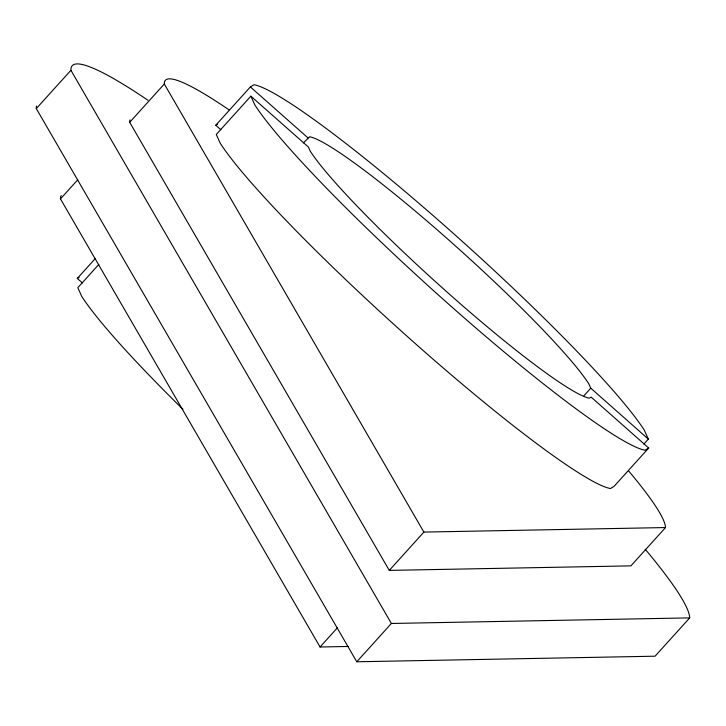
<?xml version="1.0" encoding="UTF-8"?>
<svg xmlns="http://www.w3.org/2000/svg" width="726" height="726" viewBox="0 0 726 726"><rect width="100%" height="100%" fill="white"/><g stroke="black" fill="none" stroke-linecap="round" stroke-linejoin="round"><path stroke-width="1.09" d="M645.205 549.237A415.218 42.752 42.1 0 1 689.7 617.89L655.088 656.195L356.775 661.776L36.3 108.591L70.912 70.286A415.218 42.752 42.1 0 1 148.022 100.297M348.28 646.467L320.057 646.993L60.476 198.915L77.782 179.767M628.516 470.802A336.329 34.63 42.1 0 1 665.524 527.557L630.912 565.863L389.281 570.391L129.7 122.313L164.312 84.007A336.329 34.63 42.1 0 1 228.908 109.762M82.392 282.949L77.31 278.448L95.369 258.465M220.84 129.727L215.767 125.235L250.379 86.929L253.982 84.733A271.134 27.915 42.1 0 1 447.996 228.654A271.134 27.915 42.1 0 1 644.28 430.128L648.336 439.103L643.817 444.103M98.881 264.382L77.809 287.696L81.72 296.353A271.134 27.915 42.1 0 0 182.934 409.301M250.878 96.168L216.266 134.473L220.169 143.131A271.134 27.915 42.1 0 0 416.461 344.614A271.134 27.915 42.1 0 0 610.466 488.534L614.078 486.329L648.69 448.024L591.136 397.095L589.376 398.175A193.906 19.965 42.1 0 1 450.628 295.246A193.906 19.965 42.1 0 1 310.256 151.153L308.378 147.006L250.878 96.168L254.781 104.825A271.134 27.915 42.1 0 0 451.073 306.308A271.134 27.915 42.1 0 0 645.078 450.229L648.69 448.024M303.404 142.85L309.684 136.787A193.906 19.965 42.1 0 1 448.432 239.707A193.906 19.965 42.1 0 1 588.813 383.8L590.783 388.183L648.336 439.103M320.057 646.993L337.363 627.845M389.281 570.391L423.893 532.085L665.524 527.557M584.013 395.67L590.783 388.183M356.775 661.776L391.387 623.471L689.7 617.89M215.767 125.235L217.564 124.137M77.31 278.448L79.116 277.35M250.379 86.929L307.924 137.858M164.312 84.007L423.893 532.085M70.912 70.286L391.387 623.471M36.3 108.591A415.218 42.752 42.1 0 1 36.536 106.087M129.7 122.313A336.329 34.63 42.1 0 1 130.008 119.89M60.476 198.915A336.329 34.63 42.1 0 1 61.256 195.566"/></g></svg>
